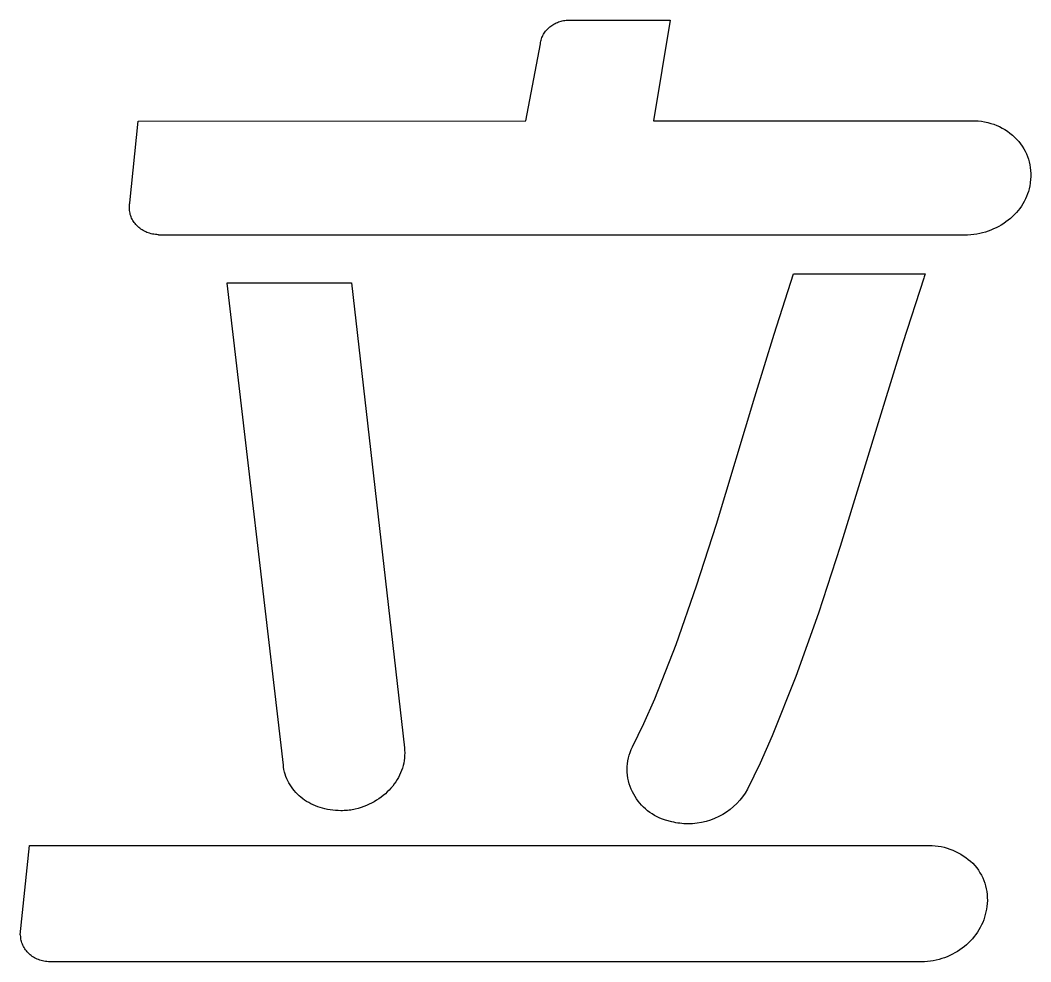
# Model space of a CAD drawing. Header units: millimetres. Extents: x 3 to 237, y -203 to -4.
# Drawn here: x 110.752 to 115.562, y -202.469 to -197.986 of the extents above; entities that cross this region are included whole.
import ezdxf

# ---------------------------------------------------------------- set-up
doc = ezdxf.new("R2010")
doc.units = ezdxf.units.MM
doc.layers.add('BLUETHIRTYONE', color=171, linetype='CONTINUOUS')
doc.layers.add('RED', color=14, linetype='CONTINUOUS')

msp = doc.modelspace()

# ---------------------------------------------------------------- linework, layer by layer
at = {"layer": 'BLUETHIRTYONE', "linetype": 'CONTINUOUS'}
for p, q in [((113.3089, -197.9966), (113.3145, -197.9944)), ((113.3145, -197.9944), (113.3203, -197.9925)), ((113.3203, -197.9925), (113.3262, -197.9908)), ((113.3262, -197.9908), (113.3323, -197.9893)), ((113.3323, -197.9893), (113.3384, -197.9881)), ((113.3384, -197.9881), (113.3446, -197.9872)), ((113.3446, -197.9872), (113.3509, -197.9865)), ((113.3509, -197.9865), (113.3572, -197.9861)), ((113.3572, -197.9861), (113.3636, -197.986)), ((113.3636, -197.986), (113.372, -197.986)), ((113.372, -197.986), (113.8459, -197.986)), ((113.8459, -197.986), (113.7666, -198.4643)), ((113.246, -198.0482), (113.2492, -198.0434)), ((113.2492, -198.0434), (113.2527, -198.0387)), ((113.2527, -198.0387), (113.2564, -198.0342)), ((113.2564, -198.0342), (113.2603, -198.0298)), ((113.2603, -198.0298), (113.2643, -198.0256)), ((113.2643, -198.0256), (113.2686, -198.0216)), ((113.2686, -198.0216), (113.2731, -198.0178)), ((113.2731, -198.0178), (113.2777, -198.0141)), ((113.2777, -198.0141), (113.2825, -198.0107)), ((113.2825, -198.0107), (113.2875, -198.0074)), ((113.2875, -198.0074), (113.2926, -198.0044)), ((113.2926, -198.0044), (113.2979, -198.0016)), ((113.2979, -198.0016), (113.3033, -197.9989)), ((113.3033, -197.9989), (113.3089, -197.9966)), ((113.2279, -198.098), (113.2289, -198.092)), ((113.2289, -198.092), (113.2301, -198.0861)), ((113.2301, -198.0861), (113.2316, -198.0803)), ((113.2316, -198.0803), (113.2333, -198.0746)), ((113.2333, -198.0746), (113.2354, -198.0691)), ((113.2354, -198.0691), (113.2377, -198.0637)), ((113.2377, -198.0637), (113.2402, -198.0584)), ((113.2402, -198.0584), (113.243, -198.0532)), ((113.243, -198.0532), (113.246, -198.0482)), ((113.159, -198.4643), (113.2279, -198.098)), ((111.2738, -198.8552), (111.3135, -198.4662)), ((111.3135, -198.4662), (113.159, -198.4643)), ((113.7666, -198.4643), (115.2802, -198.4643)), ((115.2802, -198.4643), (115.2961, -198.4646)), ((115.2961, -198.4646), (115.3118, -198.4657)), ((115.3118, -198.4657), (115.3273, -198.4674)), ((115.3273, -198.4674), (115.3425, -198.4699)), ((115.3425, -198.4699), (115.3575, -198.4731)), ((115.3575, -198.4731), (115.3721, -198.477)), ((115.3721, -198.477), (115.3863, -198.4815)), ((115.3863, -198.4815), (115.4002, -198.4868)), ((115.4002, -198.4868), (115.4137, -198.4927)), ((115.4137, -198.4927), (115.4268, -198.4994)), ((115.4268, -198.4994), (115.4394, -198.5067)), ((115.4394, -198.5067), (115.4516, -198.5147)), ((115.4516, -198.5147), (115.4633, -198.5234)), ((115.4633, -198.5234), (115.4745, -198.5327)), ((115.4745, -198.5327), (115.4851, -198.5428)), ((115.4851, -198.5428), (115.4952, -198.5535)), ((115.4952, -198.5535), (115.5047, -198.564)), ((115.5047, -198.564), (115.5134, -198.5749)), ((115.5134, -198.5749), (115.5215, -198.5861)), ((115.5215, -198.5861), (115.5288, -198.5978)), ((115.5288, -198.5978), (115.5354, -198.6097)), ((115.5354, -198.6097), (115.5414, -198.622)), ((115.5414, -198.622), (115.5466, -198.6346)), ((115.5466, -198.6346), (115.5511, -198.6474)), ((115.5511, -198.6474), (115.5548, -198.6605)), ((115.5548, -198.6605), (115.5578, -198.6739)), ((115.5578, -198.6739), (115.5601, -198.6875)), ((115.5601, -198.6875), (115.5616, -198.7013)), ((115.5616, -198.7013), (115.5623, -198.7153)), ((115.5623, -198.7153), (115.5623, -198.7295)), ((115.5599, -198.7622), (115.5576, -198.7753)), ((115.5615, -198.7439), (115.5599, -198.7584)), ((115.5599, -198.7584), (115.5599, -198.7622)), ((115.5623, -198.7295), (115.5615, -198.7439)), ((115.547, -198.8132), (115.5422, -198.8253)), ((115.5512, -198.8008), (115.547, -198.8132)), ((115.5547, -198.7881), (115.5512, -198.8008)), ((115.5576, -198.7753), (115.5547, -198.7881)), ((111.2724, -198.8624), (111.2726, -198.861)), ((111.2726, -198.861), (111.2729, -198.8595)), ((111.2729, -198.8595), (111.2731, -198.8581)), ((111.2731, -198.8581), (111.2735, -198.8567)), ((111.2735, -198.8567), (111.2738, -198.8552)), ((115.5245, -198.86), (115.5175, -198.871)), ((115.531, -198.8487), (115.5245, -198.86)), ((115.5369, -198.8372), (115.531, -198.8487)), ((115.5422, -198.8253), (115.5369, -198.8372)), ((111.2717, -198.8799), (111.2718, -198.8731)), ((111.2719, -198.8863), (111.2717, -198.8799)), ((111.2718, -198.8699), (111.272, -198.8669)), ((111.2718, -198.8731), (111.2718, -198.8699)), ((111.2724, -198.8926), (111.2719, -198.8863)), ((111.272, -198.8669), (111.2722, -198.8639)), ((111.2722, -198.8639), (111.2724, -198.8624)), ((111.2733, -198.8988), (111.2724, -198.8926)), ((111.2745, -198.9049), (111.2733, -198.8988)), ((111.276, -198.9109), (111.2745, -198.9049)), ((115.4935, -198.902), (115.4845, -198.9116)), ((115.502, -198.892), (115.4935, -198.902)), ((115.51, -198.8817), (115.502, -198.892)), ((115.5175, -198.871), (115.51, -198.8817)), ((111.2778, -198.9168), (111.276, -198.9109)), ((111.28, -198.9226), (111.2778, -198.9168)), ((111.2824, -198.9283), (111.28, -198.9226)), ((111.2851, -198.9339), (111.2824, -198.9283)), ((111.2881, -198.9393), (111.2851, -198.9339)), ((111.2914, -198.9446), (111.2881, -198.9393)), ((111.295, -198.9497), (111.2914, -198.9446)), ((111.2988, -198.9546), (111.295, -198.9497)), ((111.3028, -198.9594), (111.2988, -198.9546)), ((115.4333, -198.954), (115.4219, -198.9612)), ((115.4443, -198.9463), (115.4333, -198.954)), ((115.455, -198.9383), (115.4443, -198.9463)), ((115.4653, -198.9298), (115.455, -198.9383)), ((115.4751, -198.9209), (115.4653, -198.9298)), ((115.4845, -198.9116), (115.4751, -198.9209)), ((111.3071, -198.964), (111.3028, -198.9594)), ((111.3117, -198.9684), (111.3071, -198.964)), ((111.3164, -198.9726), (111.3117, -198.9684)), ((111.3214, -198.9766), (111.3164, -198.9726)), ((111.3266, -198.9804), (111.3214, -198.9766)), ((111.332, -198.984), (111.3266, -198.9804)), ((111.3376, -198.9874), (111.332, -198.984)), ((111.3433, -198.9905), (111.3376, -198.9874)), ((111.3493, -198.9934), (111.3433, -198.9905)), ((111.3554, -198.996), (111.3493, -198.9934)), ((111.3617, -198.9984), (111.3554, -198.996)), ((111.3681, -199.0005), (111.3617, -198.9984)), ((111.3747, -199.0023), (111.3681, -199.0005)), ((111.3814, -199.0039), (111.3747, -199.0023)), ((111.3883, -199.0051), (111.3814, -199.0039)), ((111.3953, -199.0061), (111.3883, -199.0051)), ((111.4023, -199.0067), (111.3953, -199.0061)), ((115.2907, -199.0062), (115.2762, -199.0077)), ((115.3049, -199.0041), (115.2907, -199.0062)), ((115.319, -199.0015), (115.3049, -199.0041)), ((115.3328, -198.9982), (115.319, -199.0015)), ((115.3464, -198.9945), (115.3328, -198.9982)), ((115.3597, -198.9902), (115.3464, -198.9945)), ((115.3727, -198.9853), (115.3597, -198.9902)), ((115.3855, -198.98), (115.3727, -198.9853)), ((115.398, -198.9742), (115.3855, -198.98)), ((115.4101, -198.9679), (115.398, -198.9742)), ((115.4219, -198.9612), (115.4101, -198.9679)), ((111.4095, -199.0071), (111.4023, -199.0067)), ((111.4095, -199.009), (111.4095, -199.0071)), ((115.2468, -199.009), (111.4095, -199.009)), ((115.2616, -199.0087), (115.2468, -199.009)), ((115.2762, -199.0077), (115.2616, -199.0087)), ((114.3403, -199.4807), (114.4326, -199.1931)), ((114.4326, -199.1931), (115.0589, -199.1931)), ((115.0589, -199.1931), (115.0547, -199.2082)), ((111.7373, -199.2386), (111.7373, -199.2367)), ((111.7373, -199.2367), (112.3281, -199.2367)), ((112.0045, -201.5332), (111.7373, -199.2386)), ((112.3281, -199.2367), (112.5807, -201.4497)), ((115.0526, -199.2139), (114.9538, -199.5218)), ((115.0547, -199.2082), (115.0526, -199.2139)), ((114.2491, -199.7797), (114.3403, -199.4807)), ((114.9538, -199.5218), (114.8554, -199.8418)), ((114.0659, -200.3857), (114.2491, -199.7797)), ((114.8554, -199.8418), (114.6557, -200.4917)), ((113.9717, -200.6795), (114.0659, -200.3857)), ((114.6557, -200.4917), (114.5521, -200.8085)), ((113.8745, -200.9586), (113.9717, -200.6795)), ((114.5521, -200.8085), (114.4446, -201.111)), ((113.773, -201.2162), (113.8745, -200.9586)), ((114.4446, -201.111), (114.332, -201.3928)), ((113.7204, -201.335), (113.773, -201.2162)), ((113.6664, -201.4459), (113.7204, -201.335)), ((114.332, -201.3928), (114.2735, -201.5238)), ((112.5807, -201.4497), (112.5818, -201.4621)), ((113.6554, -201.4719), (113.6605, -201.4588)), ((113.6605, -201.4588), (113.6664, -201.4459)), ((112.581, -201.4989), (112.5794, -201.511)), ((112.5819, -201.4868), (112.581, -201.4989)), ((112.5818, -201.4621), (112.5822, -201.4745)), ((112.5822, -201.4745), (112.5819, -201.4868)), ((113.6448, -201.5122), (113.6476, -201.4986)), ((113.6476, -201.4986), (113.6511, -201.4852)), ((113.6511, -201.4852), (113.6554, -201.4719)), ((112.0045, -201.5427), (112.0045, -201.5332)), ((112.0068, -201.5541), (112.0045, -201.5427)), ((112.0095, -201.5654), (112.0068, -201.5541)), ((112.5712, -201.5463), (112.5673, -201.5578)), ((112.5746, -201.5347), (112.5712, -201.5463)), ((112.5773, -201.5229), (112.5746, -201.5347)), ((112.5794, -201.511), (112.5773, -201.5229)), ((113.6413, -201.5531), (113.6417, -201.5394)), ((113.6417, -201.5668), (113.6413, -201.5531)), ((113.6417, -201.5394), (113.6429, -201.5258)), ((113.6429, -201.5258), (113.6448, -201.5122)), ((114.2735, -201.5238), (114.2133, -201.6471)), ((112.0128, -201.5763), (112.0095, -201.5654)), ((112.0165, -201.587), (112.0128, -201.5763)), ((112.0208, -201.5974), (112.0165, -201.587)), ((112.0255, -201.6076), (112.0208, -201.5974)), ((112.5462, -201.6017), (112.5396, -201.6121)), ((112.5523, -201.5911), (112.5462, -201.6017)), ((112.5578, -201.5802), (112.5523, -201.5911)), ((112.5628, -201.5691), (112.5578, -201.5802)), ((112.5673, -201.5578), (112.5628, -201.5691)), ((113.6429, -201.5805), (113.6417, -201.5668)), ((113.6448, -201.5941), (113.6429, -201.5805)), ((113.6476, -201.6076), (113.6448, -201.5941)), ((112.0307, -201.6175), (112.0255, -201.6076)), ((112.0364, -201.6271), (112.0307, -201.6175)), ((112.0425, -201.6364), (112.0364, -201.6271)), ((112.049, -201.6453), (112.0425, -201.6364)), ((112.056, -201.654), (112.049, -201.6453)), ((112.5083, -201.651), (112.4993, -201.66)), ((112.5168, -201.6417), (112.5083, -201.651)), ((112.5249, -201.6321), (112.5168, -201.6417)), ((112.5325, -201.6223), (112.5249, -201.6321)), ((112.5396, -201.6121), (112.5325, -201.6223)), ((113.6511, -201.6211), (113.6476, -201.6076)), ((113.6554, -201.6343), (113.6511, -201.6211)), ((113.6605, -201.6475), (113.6554, -201.6343)), ((113.6664, -201.6604), (113.6605, -201.6475)), ((114.2133, -201.6471), (114.2025, -201.6655)), ((112.0634, -201.6624), (112.056, -201.654)), ((112.0711, -201.6704), (112.0634, -201.6624)), ((112.0793, -201.6781), (112.0711, -201.6704)), ((112.0878, -201.6854), (112.0793, -201.6781)), ((112.0967, -201.6924), (112.0878, -201.6854)), ((112.1059, -201.699), (112.0967, -201.6924)), ((112.1154, -201.7053), (112.1059, -201.699)), ((112.448, -201.6998), (112.4366, -201.7066)), ((112.4591, -201.6926), (112.448, -201.6998)), ((112.4698, -201.685), (112.4591, -201.6926)), ((112.48, -201.677), (112.4698, -201.685)), ((112.4899, -201.6687), (112.48, -201.677)), ((112.4993, -201.66), (112.4899, -201.6687)), ((113.6721, -201.6716), (113.6664, -201.6604)), ((113.6785, -201.6826), (113.6721, -201.6716)), ((113.6854, -201.6932), (113.6785, -201.6826)), ((113.6929, -201.7036), (113.6854, -201.6932)), ((114.1772, -201.6997), (114.1628, -201.7153)), ((114.1904, -201.6831), (114.1772, -201.6997)), ((114.2025, -201.6655), (114.1904, -201.6831)), ((112.1253, -201.7112), (112.1154, -201.7053)), ((112.1355, -201.7166), (112.1253, -201.7112)), ((112.146, -201.7217), (112.1355, -201.7166)), ((112.1568, -201.7264), (112.146, -201.7217)), ((112.1679, -201.7307), (112.1568, -201.7264)), ((112.1792, -201.7346), (112.1679, -201.7307)), ((112.1908, -201.738), (112.1792, -201.7346)), ((112.2026, -201.7411), (112.1908, -201.738)), ((112.2147, -201.7436), (112.2026, -201.7411)), ((112.227, -201.7457), (112.2147, -201.7436)), ((112.2395, -201.7474), (112.227, -201.7457)), ((112.2521, -201.7486), (112.2395, -201.7474)), ((112.3172, -201.7474), (112.3093, -201.7482)), ((112.325, -201.7464), (112.3172, -201.7474)), ((112.3328, -201.7452), (112.325, -201.7464)), ((112.3407, -201.7439), (112.3328, -201.7452)), ((112.3469, -201.742), (112.3407, -201.7439)), ((112.3607, -201.7383), (112.3469, -201.742)), ((112.3741, -201.7342), (112.3607, -201.7383)), ((112.3873, -201.7296), (112.3741, -201.7342)), ((112.4001, -201.7245), (112.3873, -201.7296)), ((112.4126, -201.719), (112.4001, -201.7245)), ((112.4248, -201.713), (112.4126, -201.719)), ((112.4366, -201.7066), (112.4248, -201.713)), ((113.7009, -201.7136), (113.6929, -201.7036)), ((113.7095, -201.7232), (113.7009, -201.7136)), ((113.7186, -201.7324), (113.7095, -201.7232)), ((113.7282, -201.7413), (113.7186, -201.7324)), ((113.7384, -201.7497), (113.7282, -201.7413)), ((114.131, -201.7435), (114.1138, -201.756)), ((114.1474, -201.73), (114.131, -201.7435)), ((114.1628, -201.7153), (114.1474, -201.73)), ((112.265, -201.7493), (112.2521, -201.7486)), ((112.278, -201.7496), (112.265, -201.7493)), ((112.2859, -201.7495), (112.278, -201.7496)), ((112.2937, -201.7492), (112.2859, -201.7495)), ((112.3015, -201.7488), (112.2937, -201.7492)), ((112.3093, -201.7482), (112.3015, -201.7488)), ((113.749, -201.7577), (113.7384, -201.7497)), ((113.7601, -201.7652), (113.749, -201.7577)), ((113.7718, -201.7722), (113.7601, -201.7652)), ((113.7839, -201.7787), (113.7718, -201.7722)), ((113.7964, -201.7847), (113.7839, -201.7787)), ((113.8095, -201.7902), (113.7964, -201.7847)), ((113.8229, -201.7951), (113.8095, -201.7902)), ((113.8543, -201.8027), (113.8229, -201.7951)), ((114.0371, -201.7942), (114.0164, -201.8006)), ((114.0572, -201.7865), (114.0371, -201.7942)), ((114.0768, -201.7775), (114.0572, -201.7865)), ((114.0957, -201.7674), (114.0768, -201.7775)), ((114.1138, -201.756), (114.0957, -201.7674)), ((113.8637, -201.8048), (113.8543, -201.8027)), ((113.873, -201.8066), (113.8637, -201.8048)), ((113.8824, -201.8082), (113.873, -201.8066)), ((113.8918, -201.8096), (113.8824, -201.8082)), ((113.9012, -201.8107), (113.8918, -201.8096)), ((113.9106, -201.8115), (113.9012, -201.8107)), ((113.92, -201.812), (113.9106, -201.8115)), ((113.9294, -201.8122), (113.92, -201.812)), ((113.9516, -201.8115), (113.9294, -201.8122)), ((113.9736, -201.8092), (113.9516, -201.8115)), ((113.9952, -201.8056), (113.9736, -201.8092)), ((114.0164, -201.8006), (113.9952, -201.8056)), ((110.7519, -202.3398), (110.7957, -201.9147)), ((110.7957, -201.9147), (115.0777, -201.9147)), ((115.0777, -201.9147), (115.0925, -201.9151)), ((115.0925, -201.9151), (115.1071, -201.9162)), ((115.1071, -201.9162), (115.1216, -201.918)), ((115.1216, -201.918), (115.1358, -201.9206)), ((115.1358, -201.9206), (115.1499, -201.9238)), ((115.1499, -201.9238), (115.1637, -201.9277)), ((115.1637, -201.9277), (115.1773, -201.9323)), ((115.1773, -201.9323), (115.1907, -201.9375)), ((115.1907, -201.9375), (115.2037, -201.9433)), ((115.2037, -201.9433), (115.2165, -201.9497)), ((115.2165, -201.9497), (115.229, -201.9567)), ((115.229, -201.9567), (115.2412, -201.9643)), ((115.2412, -201.9643), (115.253, -201.9725)), ((115.253, -201.9725), (115.2645, -201.9812)), ((115.2645, -201.9812), (115.2757, -201.9904)), ((115.2757, -201.9904), (115.2864, -202.0001)), ((115.2864, -202.0001), (115.2959, -202.0106)), ((115.2959, -202.0106), (115.3047, -202.0216)), ((115.3047, -202.0216), (115.3129, -202.033)), ((115.3129, -202.033), (115.3204, -202.0447)), ((115.3204, -202.0447), (115.3272, -202.0567)), ((115.3272, -202.0567), (115.3333, -202.0691)), ((115.3333, -202.0691), (115.3387, -202.0818)), ((115.3387, -202.0818), (115.3433, -202.0948)), ((115.3433, -202.0948), (115.3473, -202.108)), ((115.3473, -202.108), (115.3505, -202.1214)), ((115.3505, -202.1214), (115.3529, -202.135)), ((115.3529, -202.135), (115.3546, -202.1488)), ((115.3546, -202.1488), (115.3554, -202.1627)), ((115.3555, -202.1767), (115.3548, -202.1909)), ((115.3554, -202.1627), (115.3555, -202.1767)), ((115.3512, -202.2184), (115.3489, -202.2314)), ((115.3532, -202.2051), (115.3512, -202.2184)), ((115.3548, -202.1909), (115.3532, -202.2051)), ((115.3381, -202.2695), (115.3333, -202.2817)), ((115.3423, -202.257), (115.3381, -202.2695)), ((115.3459, -202.2443), (115.3423, -202.257)), ((115.3489, -202.2314), (115.3459, -202.2443)), ((115.3155, -202.3168), (115.3085, -202.3279)), ((115.322, -202.3053), (115.3155, -202.3168)), ((115.328, -202.2936), (115.322, -202.3053)), ((115.3333, -202.2817), (115.328, -202.2936)), ((110.754, -202.3398), (110.7519, -202.3398)), ((110.754, -202.3417), (110.754, -202.3398)), ((110.7542, -202.3481), (110.754, -202.3417)), ((110.7547, -202.3544), (110.7542, -202.3481)), ((110.7555, -202.3607), (110.7547, -202.3544)), ((110.7567, -202.3668), (110.7555, -202.3607)), ((110.7583, -202.3729), (110.7567, -202.3668)), ((110.7601, -202.3788), (110.7583, -202.3729)), ((115.2754, -202.3692), (115.266, -202.3786)), ((115.2844, -202.3594), (115.2754, -202.3692)), ((115.2929, -202.3492), (115.2844, -202.3594)), ((115.3009, -202.3387), (115.2929, -202.3492)), ((115.3085, -202.3279), (115.3009, -202.3387)), ((110.7622, -202.3847), (110.7601, -202.3788)), ((110.7647, -202.3904), (110.7622, -202.3847)), ((110.7674, -202.396), (110.7647, -202.3904)), ((110.7704, -202.4015), (110.7674, -202.396)), ((110.7738, -202.4068), (110.7704, -202.4015)), ((110.7773, -202.412), (110.7738, -202.4068)), ((110.7812, -202.417), (110.7773, -202.412)), ((110.7853, -202.4218), (110.7812, -202.417)), ((115.2131, -202.4197), (115.2014, -202.4267)), ((115.2244, -202.4124), (115.2131, -202.4197)), ((115.2354, -202.4045), (115.2244, -202.4124)), ((115.246, -202.3963), (115.2354, -202.4045)), ((115.2562, -202.3876), (115.246, -202.3963)), ((115.266, -202.3786), (115.2562, -202.3876)), ((110.7896, -202.4265), (110.7853, -202.4218)), ((110.7942, -202.4309), (110.7896, -202.4265)), ((110.799, -202.4352), (110.7942, -202.4309)), ((110.804, -202.4392), (110.799, -202.4352)), ((110.8093, -202.4431), (110.804, -202.4392)), ((110.8147, -202.4467), (110.8093, -202.4431)), ((110.8204, -202.45), (110.8147, -202.4467)), ((110.8263, -202.4532), (110.8204, -202.45)), ((110.8323, -202.456), (110.8263, -202.4532)), ((110.8385, -202.4586), (110.8323, -202.456)), ((110.8449, -202.461), (110.8385, -202.4586)), ((110.8515, -202.463), (110.8449, -202.461)), ((110.8582, -202.4648), (110.8515, -202.463)), ((110.8651, -202.4662), (110.8582, -202.4648)), ((110.8721, -202.4674), (110.8651, -202.4662)), ((110.8792, -202.4682), (110.8721, -202.4674)), ((110.8865, -202.4687), (110.8792, -202.4682)), ((110.8939, -202.4689), (110.8865, -202.4687)), ((115.0422, -202.4689), (110.8939, -202.4689)), ((115.0564, -202.4686), (115.0422, -202.4689)), ((115.0705, -202.4676), (115.0564, -202.4686)), ((115.0845, -202.4661), (115.0705, -202.4676)), ((115.0984, -202.4639), (115.0845, -202.4661)), ((115.112, -202.4611), (115.0984, -202.4639)), ((115.1255, -202.4578), (115.112, -202.4611)), ((115.1388, -202.4539), (115.1255, -202.4578)), ((115.1518, -202.4495), (115.1388, -202.4539)), ((115.1646, -202.4445), (115.1518, -202.4495)), ((115.1772, -202.4391), (115.1646, -202.4445)), ((115.1894, -202.4331), (115.1772, -202.4391)), ((115.2014, -202.4267), (115.1894, -202.4331))]:
    msp.add_line(p, q, dxfattribs=at)
at = {"layer": 'RED', "linetype": 'CONTINUOUS'}
for p, q in [((113.3089, -197.9966), (113.3145, -197.9944)), ((113.3145, -197.9944), (113.3203, -197.9925)), ((113.3203, -197.9925), (113.3262, -197.9908)), ((113.3262, -197.9908), (113.3323, -197.9893)), ((113.3323, -197.9893), (113.3384, -197.9881)), ((113.3384, -197.9881), (113.3446, -197.9872)), ((113.3446, -197.9872), (113.3509, -197.9865)), ((113.3509, -197.9865), (113.3572, -197.9861)), ((113.3572, -197.9861), (113.3636, -197.986)), ((113.3636, -197.986), (113.372, -197.986)), ((113.372, -197.986), (113.8459, -197.986)), ((113.8459, -197.986), (113.7666, -198.4643)), ((113.246, -198.0482), (113.2492, -198.0434)), ((113.2492, -198.0434), (113.2527, -198.0387)), ((113.2527, -198.0387), (113.2564, -198.0342)), ((113.2564, -198.0342), (113.2603, -198.0298)), ((113.2603, -198.0298), (113.2643, -198.0256)), ((113.2643, -198.0256), (113.2686, -198.0216)), ((113.2686, -198.0216), (113.2731, -198.0178)), ((113.2731, -198.0178), (113.2777, -198.0141)), ((113.2777, -198.0141), (113.2825, -198.0107)), ((113.2825, -198.0107), (113.2875, -198.0074)), ((113.2875, -198.0074), (113.2926, -198.0044)), ((113.2926, -198.0044), (113.2979, -198.0016)), ((113.2979, -198.0016), (113.3033, -197.9989)), ((113.3033, -197.9989), (113.3089, -197.9966)), ((113.2279, -198.098), (113.2289, -198.092)), ((113.2289, -198.092), (113.2301, -198.0861)), ((113.2301, -198.0861), (113.2316, -198.0803)), ((113.2316, -198.0803), (113.2333, -198.0746)), ((113.2333, -198.0746), (113.2354, -198.0691)), ((113.2354, -198.0691), (113.2377, -198.0637)), ((113.2377, -198.0637), (113.2402, -198.0584)), ((113.2402, -198.0584), (113.243, -198.0532)), ((113.243, -198.0532), (113.246, -198.0482)), ((113.159, -198.4643), (113.2279, -198.098)), ((111.2738, -198.8552), (111.3135, -198.4662)), ((111.3135, -198.4662), (113.159, -198.4643)), ((113.7666, -198.4643), (115.2802, -198.4643)), ((115.2802, -198.4643), (115.2961, -198.4646)), ((115.2961, -198.4646), (115.3118, -198.4657)), ((115.3118, -198.4657), (115.3273, -198.4674)), ((115.3273, -198.4674), (115.3425, -198.4699)), ((115.3425, -198.4699), (115.3575, -198.4731)), ((115.3575, -198.4731), (115.3721, -198.477)), ((115.3721, -198.477), (115.3863, -198.4815)), ((115.3863, -198.4815), (115.4002, -198.4868)), ((115.4002, -198.4868), (115.4137, -198.4927)), ((115.4137, -198.4927), (115.4268, -198.4994)), ((115.4268, -198.4994), (115.4394, -198.5067)), ((115.4394, -198.5067), (115.4516, -198.5147)), ((115.4516, -198.5147), (115.4633, -198.5234)), ((115.4633, -198.5234), (115.4745, -198.5327)), ((115.4745, -198.5327), (115.4851, -198.5428)), ((115.4851, -198.5428), (115.4952, -198.5535)), ((115.4952, -198.5535), (115.5047, -198.564)), ((115.5047, -198.564), (115.5134, -198.5749)), ((115.5134, -198.5749), (115.5215, -198.5861)), ((115.5215, -198.5861), (115.5288, -198.5978)), ((115.5288, -198.5978), (115.5354, -198.6097)), ((115.5354, -198.6097), (115.5414, -198.622)), ((115.5414, -198.622), (115.5466, -198.6346)), ((115.5466, -198.6346), (115.5511, -198.6474)), ((115.5511, -198.6474), (115.5548, -198.6605)), ((115.5548, -198.6605), (115.5578, -198.6739)), ((115.5578, -198.6739), (115.5601, -198.6875)), ((115.5601, -198.6875), (115.5616, -198.7013)), ((115.5616, -198.7013), (115.5623, -198.7153)), ((115.5623, -198.7153), (115.5623, -198.7295)), ((115.5599, -198.7622), (115.5576, -198.7753)), ((115.5615, -198.7439), (115.5599, -198.7584)), ((115.5599, -198.7584), (115.5599, -198.7622)), ((115.5623, -198.7295), (115.5615, -198.7439)), ((115.547, -198.8132), (115.5422, -198.8253)), ((115.5512, -198.8008), (115.547, -198.8132)), ((115.5547, -198.7881), (115.5512, -198.8008)), ((115.5576, -198.7753), (115.5547, -198.7881)), ((111.2724, -198.8624), (111.2726, -198.861)), ((111.2726, -198.861), (111.2729, -198.8595)), ((111.2729, -198.8595), (111.2731, -198.8581)), ((111.2731, -198.8581), (111.2735, -198.8567)), ((111.2735, -198.8567), (111.2738, -198.8552)), ((115.5245, -198.86), (115.5175, -198.871)), ((115.531, -198.8487), (115.5245, -198.86)), ((115.5369, -198.8372), (115.531, -198.8487)), ((115.5422, -198.8253), (115.5369, -198.8372)), ((111.2717, -198.8799), (111.2718, -198.8731)), ((111.2719, -198.8863), (111.2717, -198.8799)), ((111.2718, -198.8699), (111.272, -198.8669)), ((111.2718, -198.8731), (111.2718, -198.8699)), ((111.2724, -198.8926), (111.2719, -198.8863)), ((111.272, -198.8669), (111.2722, -198.8639)), ((111.2722, -198.8639), (111.2724, -198.8624)), ((111.2733, -198.8988), (111.2724, -198.8926)), ((111.2745, -198.9049), (111.2733, -198.8988)), ((111.276, -198.9109), (111.2745, -198.9049)), ((115.4935, -198.902), (115.4845, -198.9116)), ((115.502, -198.892), (115.4935, -198.902)), ((115.51, -198.8817), (115.502, -198.892)), ((115.5175, -198.871), (115.51, -198.8817)), ((111.2778, -198.9168), (111.276, -198.9109)), ((111.28, -198.9226), (111.2778, -198.9168)), ((111.2824, -198.9283), (111.28, -198.9226)), ((111.2851, -198.9339), (111.2824, -198.9283)), ((111.2881, -198.9393), (111.2851, -198.9339)), ((111.2914, -198.9446), (111.2881, -198.9393)), ((111.295, -198.9497), (111.2914, -198.9446)), ((111.2988, -198.9546), (111.295, -198.9497)), ((111.3028, -198.9594), (111.2988, -198.9546)), ((115.4333, -198.954), (115.4219, -198.9612)), ((115.4443, -198.9463), (115.4333, -198.954)), ((115.455, -198.9383), (115.4443, -198.9463)), ((115.4653, -198.9298), (115.455, -198.9383)), ((115.4751, -198.9209), (115.4653, -198.9298)), ((115.4845, -198.9116), (115.4751, -198.9209)), ((111.3071, -198.964), (111.3028, -198.9594)), ((111.3117, -198.9684), (111.3071, -198.964)), ((111.3164, -198.9726), (111.3117, -198.9684)), ((111.3214, -198.9766), (111.3164, -198.9726)), ((111.3266, -198.9804), (111.3214, -198.9766)), ((111.332, -198.984), (111.3266, -198.9804)), ((111.3376, -198.9874), (111.332, -198.984)), ((111.3433, -198.9905), (111.3376, -198.9874)), ((111.3493, -198.9934), (111.3433, -198.9905)), ((111.3554, -198.996), (111.3493, -198.9934)), ((111.3617, -198.9984), (111.3554, -198.996)), ((111.3681, -199.0005), (111.3617, -198.9984)), ((111.3747, -199.0023), (111.3681, -199.0005)), ((111.3814, -199.0039), (111.3747, -199.0023)), ((111.3883, -199.0051), (111.3814, -199.0039)), ((111.3953, -199.0061), (111.3883, -199.0051)), ((111.4023, -199.0067), (111.3953, -199.0061)), ((115.2907, -199.0062), (115.2762, -199.0077)), ((115.3049, -199.0041), (115.2907, -199.0062)), ((115.319, -199.0015), (115.3049, -199.0041)), ((115.3328, -198.9982), (115.319, -199.0015)), ((115.3464, -198.9945), (115.3328, -198.9982)), ((115.3597, -198.9902), (115.3464, -198.9945)), ((115.3727, -198.9853), (115.3597, -198.9902)), ((115.3855, -198.98), (115.3727, -198.9853)), ((115.398, -198.9742), (115.3855, -198.98)), ((115.4101, -198.9679), (115.398, -198.9742)), ((115.4219, -198.9612), (115.4101, -198.9679)), ((111.4095, -199.0071), (111.4023, -199.0067)), ((111.4095, -199.009), (111.4095, -199.0071)), ((115.2468, -199.009), (111.4095, -199.009)), ((115.2616, -199.0087), (115.2468, -199.009)), ((115.2762, -199.0077), (115.2616, -199.0087)), ((114.3403, -199.4807), (114.4326, -199.1931)), ((114.4326, -199.1931), (115.0589, -199.1931)), ((115.0589, -199.1931), (115.0547, -199.2082)), ((111.7373, -199.2386), (111.7373, -199.2367)), ((111.7373, -199.2367), (112.3281, -199.2367)), ((112.0045, -201.5332), (111.7373, -199.2386)), ((112.3281, -199.2367), (112.5807, -201.4497)), ((115.0526, -199.2139), (114.9538, -199.5218)), ((115.0547, -199.2082), (115.0526, -199.2139)), ((114.2491, -199.7797), (114.3403, -199.4807)), ((114.9538, -199.5218), (114.8554, -199.8418)), ((114.0659, -200.3857), (114.2491, -199.7797)), ((114.8554, -199.8418), (114.6557, -200.4917)), ((113.9717, -200.6795), (114.0659, -200.3857)), ((114.6557, -200.4917), (114.5521, -200.8085)), ((113.8745, -200.9586), (113.9717, -200.6795)), ((114.5521, -200.8085), (114.4446, -201.111)), ((113.773, -201.2162), (113.8745, -200.9586)), ((114.4446, -201.111), (114.332, -201.3928)), ((113.7204, -201.335), (113.773, -201.2162)), ((113.6664, -201.4459), (113.7204, -201.335)), ((114.332, -201.3928), (114.2735, -201.5238)), ((112.5807, -201.4497), (112.5818, -201.4621)), ((113.6554, -201.4719), (113.6605, -201.4588)), ((113.6605, -201.4588), (113.6664, -201.4459)), ((112.581, -201.4989), (112.5794, -201.511)), ((112.5819, -201.4868), (112.581, -201.4989)), ((112.5818, -201.4621), (112.5822, -201.4745)), ((112.5822, -201.4745), (112.5819, -201.4868)), ((113.6448, -201.5122), (113.6476, -201.4986)), ((113.6476, -201.4986), (113.6511, -201.4852)), ((113.6511, -201.4852), (113.6554, -201.4719)), ((112.0045, -201.5427), (112.0045, -201.5332)), ((112.0068, -201.5541), (112.0045, -201.5427)), ((112.0095, -201.5654), (112.0068, -201.5541)), ((112.5712, -201.5463), (112.5673, -201.5578)), ((112.5746, -201.5347), (112.5712, -201.5463)), ((112.5773, -201.5229), (112.5746, -201.5347)), ((112.5794, -201.511), (112.5773, -201.5229)), ((113.6413, -201.5531), (113.6417, -201.5394)), ((113.6417, -201.5668), (113.6413, -201.5531)), ((113.6417, -201.5394), (113.6429, -201.5258)), ((113.6429, -201.5258), (113.6448, -201.5122)), ((114.2735, -201.5238), (114.2133, -201.6471)), ((112.0128, -201.5763), (112.0095, -201.5654)), ((112.0165, -201.587), (112.0128, -201.5763)), ((112.0208, -201.5974), (112.0165, -201.587)), ((112.0255, -201.6076), (112.0208, -201.5974)), ((112.5462, -201.6017), (112.5396, -201.6121)), ((112.5523, -201.5911), (112.5462, -201.6017)), ((112.5578, -201.5802), (112.5523, -201.5911)), ((112.5628, -201.5691), (112.5578, -201.5802)), ((112.5673, -201.5578), (112.5628, -201.5691)), ((113.6429, -201.5805), (113.6417, -201.5668)), ((113.6448, -201.5941), (113.6429, -201.5805)), ((113.6476, -201.6076), (113.6448, -201.5941)), ((112.0307, -201.6175), (112.0255, -201.6076)), ((112.0364, -201.6271), (112.0307, -201.6175)), ((112.0425, -201.6364), (112.0364, -201.6271)), ((112.049, -201.6453), (112.0425, -201.6364)), ((112.056, -201.654), (112.049, -201.6453)), ((112.5083, -201.651), (112.4993, -201.66)), ((112.5168, -201.6417), (112.5083, -201.651)), ((112.5249, -201.6321), (112.5168, -201.6417)), ((112.5325, -201.6223), (112.5249, -201.6321)), ((112.5396, -201.6121), (112.5325, -201.6223)), ((113.6511, -201.6211), (113.6476, -201.6076)), ((113.6554, -201.6343), (113.6511, -201.6211)), ((113.6605, -201.6475), (113.6554, -201.6343)), ((113.6664, -201.6604), (113.6605, -201.6475)), ((114.2133, -201.6471), (114.2025, -201.6655)), ((112.0634, -201.6624), (112.056, -201.654)), ((112.0711, -201.6704), (112.0634, -201.6624)), ((112.0793, -201.6781), (112.0711, -201.6704)), ((112.0878, -201.6854), (112.0793, -201.6781)), ((112.0967, -201.6924), (112.0878, -201.6854)), ((112.1059, -201.699), (112.0967, -201.6924)), ((112.1154, -201.7053), (112.1059, -201.699)), ((112.448, -201.6998), (112.4366, -201.7066)), ((112.4591, -201.6926), (112.448, -201.6998)), ((112.4698, -201.685), (112.4591, -201.6926)), ((112.48, -201.677), (112.4698, -201.685)), ((112.4899, -201.6687), (112.48, -201.677)), ((112.4993, -201.66), (112.4899, -201.6687)), ((113.6721, -201.6716), (113.6664, -201.6604)), ((113.6785, -201.6826), (113.6721, -201.6716)), ((113.6854, -201.6932), (113.6785, -201.6826)), ((113.6929, -201.7036), (113.6854, -201.6932)), ((114.1772, -201.6997), (114.1628, -201.7153)), ((114.1904, -201.6831), (114.1772, -201.6997)), ((114.2025, -201.6655), (114.1904, -201.6831)), ((112.1253, -201.7112), (112.1154, -201.7053)), ((112.1355, -201.7166), (112.1253, -201.7112)), ((112.146, -201.7217), (112.1355, -201.7166)), ((112.1568, -201.7264), (112.146, -201.7217)), ((112.1679, -201.7307), (112.1568, -201.7264)), ((112.1792, -201.7346), (112.1679, -201.7307)), ((112.1908, -201.738), (112.1792, -201.7346)), ((112.2026, -201.7411), (112.1908, -201.738)), ((112.2147, -201.7436), (112.2026, -201.7411)), ((112.227, -201.7457), (112.2147, -201.7436)), ((112.2395, -201.7474), (112.227, -201.7457)), ((112.2521, -201.7486), (112.2395, -201.7474)), ((112.3172, -201.7474), (112.3093, -201.7482)), ((112.325, -201.7464), (112.3172, -201.7474)), ((112.3328, -201.7452), (112.325, -201.7464)), ((112.3407, -201.7439), (112.3328, -201.7452)), ((112.3469, -201.742), (112.3407, -201.7439)), ((112.3607, -201.7383), (112.3469, -201.742)), ((112.3741, -201.7342), (112.3607, -201.7383)), ((112.3873, -201.7296), (112.3741, -201.7342)), ((112.4001, -201.7245), (112.3873, -201.7296)), ((112.4126, -201.719), (112.4001, -201.7245)), ((112.4248, -201.713), (112.4126, -201.719)), ((112.4366, -201.7066), (112.4248, -201.713)), ((113.7009, -201.7136), (113.6929, -201.7036)), ((113.7095, -201.7232), (113.7009, -201.7136)), ((113.7186, -201.7324), (113.7095, -201.7232)), ((113.7282, -201.7413), (113.7186, -201.7324)), ((113.7384, -201.7497), (113.7282, -201.7413)), ((114.131, -201.7435), (114.1138, -201.756)), ((114.1474, -201.73), (114.131, -201.7435)), ((114.1628, -201.7153), (114.1474, -201.73)), ((112.265, -201.7493), (112.2521, -201.7486)), ((112.278, -201.7496), (112.265, -201.7493)), ((112.2859, -201.7495), (112.278, -201.7496)), ((112.2937, -201.7492), (112.2859, -201.7495)), ((112.3015, -201.7488), (112.2937, -201.7492)), ((112.3093, -201.7482), (112.3015, -201.7488)), ((113.749, -201.7577), (113.7384, -201.7497)), ((113.7601, -201.7652), (113.749, -201.7577)), ((113.7718, -201.7722), (113.7601, -201.7652)), ((113.7839, -201.7787), (113.7718, -201.7722)), ((113.7964, -201.7847), (113.7839, -201.7787)), ((113.8095, -201.7902), (113.7964, -201.7847)), ((113.8229, -201.7951), (113.8095, -201.7902)), ((113.8543, -201.8027), (113.8229, -201.7951)), ((114.0371, -201.7942), (114.0164, -201.8006)), ((114.0572, -201.7865), (114.0371, -201.7942)), ((114.0768, -201.7775), (114.0572, -201.7865)), ((114.0957, -201.7674), (114.0768, -201.7775)), ((114.1138, -201.756), (114.0957, -201.7674)), ((113.8637, -201.8048), (113.8543, -201.8027)), ((113.873, -201.8066), (113.8637, -201.8048)), ((113.8824, -201.8082), (113.873, -201.8066)), ((113.8918, -201.8096), (113.8824, -201.8082)), ((113.9012, -201.8107), (113.8918, -201.8096)), ((113.9106, -201.8115), (113.9012, -201.8107)), ((113.92, -201.812), (113.9106, -201.8115)), ((113.9294, -201.8122), (113.92, -201.812)), ((113.9516, -201.8115), (113.9294, -201.8122)), ((113.9736, -201.8092), (113.9516, -201.8115)), ((113.9952, -201.8056), (113.9736, -201.8092)), ((114.0164, -201.8006), (113.9952, -201.8056)), ((110.7519, -202.3398), (110.7957, -201.9147)), ((110.7957, -201.9147), (115.0777, -201.9147)), ((115.0777, -201.9147), (115.0925, -201.9151)), ((115.0925, -201.9151), (115.1071, -201.9162)), ((115.1071, -201.9162), (115.1216, -201.918)), ((115.1216, -201.918), (115.1358, -201.9206)), ((115.1358, -201.9206), (115.1499, -201.9238)), ((115.1499, -201.9238), (115.1637, -201.9277)), ((115.1637, -201.9277), (115.1773, -201.9323)), ((115.1773, -201.9323), (115.1907, -201.9375)), ((115.1907, -201.9375), (115.2037, -201.9433)), ((115.2037, -201.9433), (115.2165, -201.9497)), ((115.2165, -201.9497), (115.229, -201.9567)), ((115.229, -201.9567), (115.2412, -201.9643)), ((115.2412, -201.9643), (115.253, -201.9725)), ((115.253, -201.9725), (115.2645, -201.9812)), ((115.2645, -201.9812), (115.2757, -201.9904)), ((115.2757, -201.9904), (115.2864, -202.0001)), ((115.2864, -202.0001), (115.2959, -202.0106)), ((115.2959, -202.0106), (115.3047, -202.0216)), ((115.3047, -202.0216), (115.3129, -202.033)), ((115.3129, -202.033), (115.3204, -202.0447)), ((115.3204, -202.0447), (115.3272, -202.0567)), ((115.3272, -202.0567), (115.3333, -202.0691)), ((115.3333, -202.0691), (115.3387, -202.0818)), ((115.3387, -202.0818), (115.3433, -202.0948)), ((115.3433, -202.0948), (115.3473, -202.108)), ((115.3473, -202.108), (115.3505, -202.1214)), ((115.3505, -202.1214), (115.3529, -202.135)), ((115.3529, -202.135), (115.3546, -202.1488)), ((115.3546, -202.1488), (115.3554, -202.1627)), ((115.3555, -202.1767), (115.3548, -202.1909)), ((115.3554, -202.1627), (115.3555, -202.1767)), ((115.3512, -202.2184), (115.3489, -202.2314)), ((115.3532, -202.2051), (115.3512, -202.2184)), ((115.3548, -202.1909), (115.3532, -202.2051)), ((115.3381, -202.2695), (115.3333, -202.2817)), ((115.3423, -202.257), (115.3381, -202.2695)), ((115.3459, -202.2443), (115.3423, -202.257)), ((115.3489, -202.2314), (115.3459, -202.2443)), ((115.3155, -202.3168), (115.3085, -202.3279)), ((115.322, -202.3053), (115.3155, -202.3168)), ((115.328, -202.2936), (115.322, -202.3053)), ((115.3333, -202.2817), (115.328, -202.2936)), ((110.754, -202.3398), (110.7519, -202.3398)), ((110.754, -202.3417), (110.754, -202.3398)), ((110.7542, -202.3481), (110.754, -202.3417)), ((110.7547, -202.3544), (110.7542, -202.3481)), ((110.7555, -202.3607), (110.7547, -202.3544)), ((110.7567, -202.3668), (110.7555, -202.3607)), ((110.7583, -202.3729), (110.7567, -202.3668)), ((110.7601, -202.3788), (110.7583, -202.3729)), ((115.2754, -202.3692), (115.266, -202.3786)), ((115.2844, -202.3594), (115.2754, -202.3692)), ((115.2929, -202.3492), (115.2844, -202.3594)), ((115.3009, -202.3387), (115.2929, -202.3492)), ((115.3085, -202.3279), (115.3009, -202.3387)), ((110.7622, -202.3847), (110.7601, -202.3788)), ((110.7647, -202.3904), (110.7622, -202.3847)), ((110.7674, -202.396), (110.7647, -202.3904)), ((110.7704, -202.4015), (110.7674, -202.396)), ((110.7738, -202.4068), (110.7704, -202.4015)), ((110.7773, -202.412), (110.7738, -202.4068)), ((110.7812, -202.417), (110.7773, -202.412)), ((110.7853, -202.4218), (110.7812, -202.417)), ((115.2131, -202.4197), (115.2014, -202.4267)), ((115.2244, -202.4124), (115.2131, -202.4197)), ((115.2354, -202.4045), (115.2244, -202.4124)), ((115.246, -202.3963), (115.2354, -202.4045)), ((115.2562, -202.3876), (115.246, -202.3963)), ((115.266, -202.3786), (115.2562, -202.3876)), ((110.7896, -202.4265), (110.7853, -202.4218)), ((110.7942, -202.4309), (110.7896, -202.4265)), ((110.799, -202.4352), (110.7942, -202.4309)), ((110.804, -202.4392), (110.799, -202.4352)), ((110.8093, -202.4431), (110.804, -202.4392)), ((110.8147, -202.4467), (110.8093, -202.4431)), ((110.8204, -202.45), (110.8147, -202.4467)), ((110.8263, -202.4532), (110.8204, -202.45)), ((110.8323, -202.456), (110.8263, -202.4532)), ((110.8385, -202.4586), (110.8323, -202.456)), ((110.8449, -202.461), (110.8385, -202.4586)), ((110.8515, -202.463), (110.8449, -202.461)), ((110.8582, -202.4648), (110.8515, -202.463)), ((110.8651, -202.4662), (110.8582, -202.4648)), ((110.8721, -202.4674), (110.8651, -202.4662)), ((110.8792, -202.4682), (110.8721, -202.4674)), ((110.8865, -202.4687), (110.8792, -202.4682)), ((110.8939, -202.4689), (110.8865, -202.4687)), ((115.0422, -202.4689), (110.8939, -202.4689)), ((115.0564, -202.4686), (115.0422, -202.4689)), ((115.0705, -202.4676), (115.0564, -202.4686)), ((115.0845, -202.4661), (115.0705, -202.4676)), ((115.0984, -202.4639), (115.0845, -202.4661)), ((115.112, -202.4611), (115.0984, -202.4639)), ((115.1255, -202.4578), (115.112, -202.4611)), ((115.1388, -202.4539), (115.1255, -202.4578)), ((115.1518, -202.4495), (115.1388, -202.4539)), ((115.1646, -202.4445), (115.1518, -202.4495)), ((115.1772, -202.4391), (115.1646, -202.4445)), ((115.1894, -202.4331), (115.1772, -202.4391)), ((115.2014, -202.4267), (115.1894, -202.4331))]:
    msp.add_line(p, q, dxfattribs=at)

doc.saveas('drawing.dxf')
